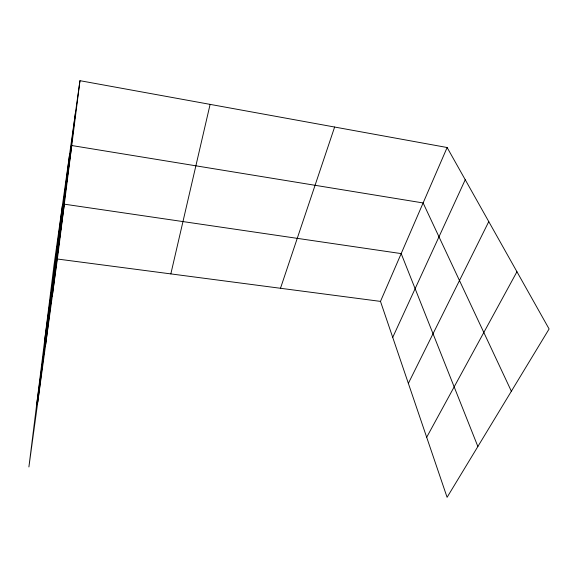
<?xml version="1.0" encoding="UTF-8"?>
<svg xmlns="http://www.w3.org/2000/svg" width="578" height="578" viewBox="0 0 578 578"><rect width="100%" height="100%" fill="white"/><g stroke="black" fill="none" stroke-linecap="round" stroke-linejoin="round"><path stroke-width="0.87" d="M37.794 401.963L62.438 205.226M45.648 344.582L69.627 154.16M52.258 296.333L75.508 112.349M79.966 80.689L54.036 264.919L28.9 466.952L57.367 259.016L79.966 80.689L447.134 147.513L549.1 328.969L447.09 497.311L380.483 301.391L447.134 147.513M36.349 407.064L64.317 204.171L401.183 253.598L477.869 446.519M44.585 340.861L71.751 145.526L423.118 202.95L511.364 391.248M170.842 273.893L210.11 104.372M280.489 288.278L334.626 127.03M392.722 337.386L465.239 179.729M408.357 383.373L488.771 221.605M426.68 437.271L516.942 271.747M57.367 259.016L380.483 301.391"/></g></svg>
